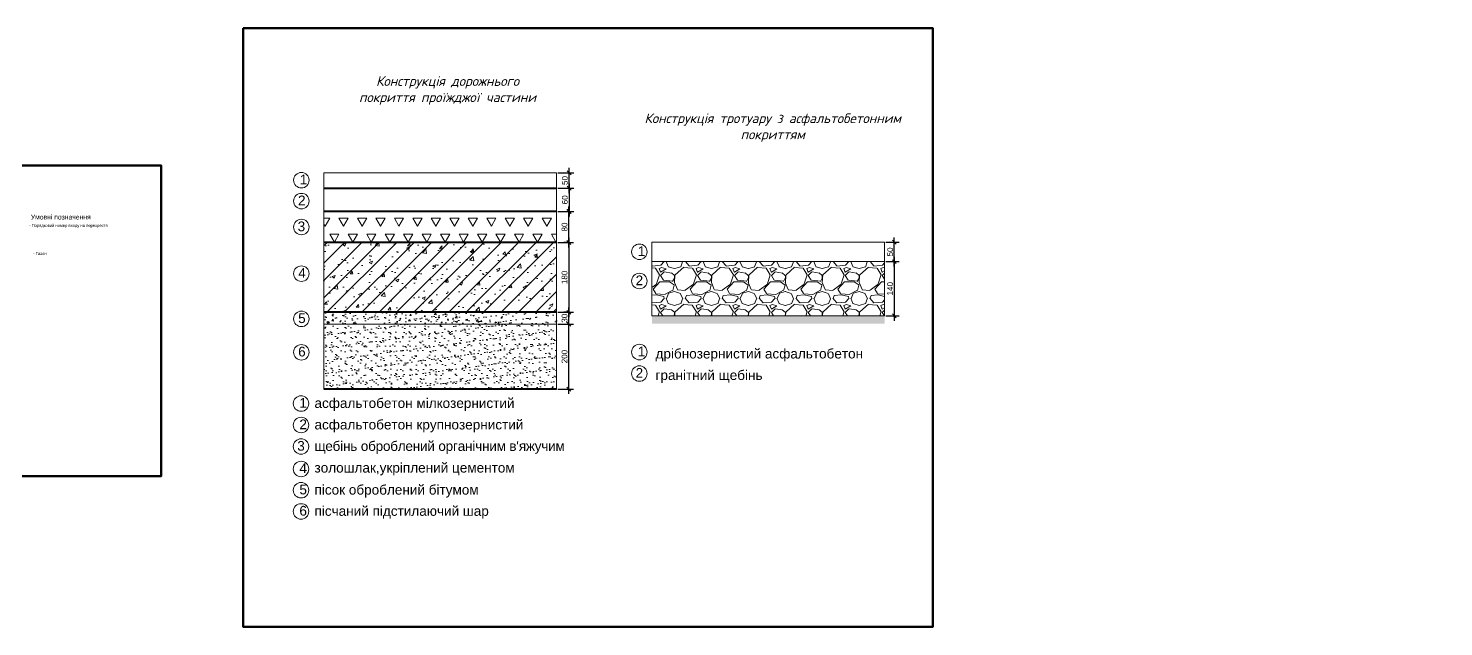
# Model space of a CAD drawing. Header units: millimetres. Extents: x -2123 to 33349, y -614 to 835.
# Drawn here: x 311 to 1040, y -269 to 39 of the extents above; entities that cross this region are included whole.
import ezdxf

# ---------------------------------------------------------------- set-up
doc = ezdxf.new("R2010")
doc.units = ezdxf.units.MM
doc.layers.get('0').update_dxf_attribs({"lineweight": 15})
doc.layers.add('Дор. Розм.', color=7, linetype='Continuous', lineweight=50)
doc.styles.get("Standard").update_dxf_attribs({"font": 'arial.ttf'})
doc.styles.add('профили', font='isocpeui.ttf')
doc.dimstyles.new('Копия ISO-25', dxfattribs={"dimtxt": 3, "dimasz": 2, "dimexe": 2.5, "dimexo": 0.625, "dimtad": 1, "dimlfac": 0.5, "dimzin": 12, "dimdsep": 46, "dimtxsty": 'Standard', "dimblk": 'OBLIQUE', "dimcen": 0, "dimdle": 2.5, "dimadec": 0, "dimazin": 0, "dimtfac": 1, "dimtmove": 1, "dimatfit": 3, "dimfxl": 1, "dimarcsym": 0})

# ---------------------------------------------------------------- blocks, each defined once
blk = doc.blocks.new('_Oblique')
at = {"color": 0, "linetype": 'ByBlock', "lineweight": -2}
blk.add_line((-0.5, -0.5), (0.5, 0.5), dxfattribs=at)
blk = doc.blocks.new('*D308')
at = {"color": 0, "lineweight": -2, "transparency": 16777216}
for p, q in [((583.6, -43.16), (591.92, -43.16)), ((589.42, -40.66), (589.42, -57.66)), ((583.6, -55.16), (591.92, -55.16))]:
    blk.add_line(p, q, dxfattribs=at)
at = {"layer": 'Defpoints', "color": 0, "transparency": 16777216}
for p in [(582.97, -43.16), (582.97, -55.16), (589.42, -55.16)]:
    blk.add_point(p, dxfattribs=at)
at = {"color": 0, "lineweight": -2, "transparency": 16777216, "xscale": 2, "yscale": 2, "zscale": 2}
for p, rotation in [((589.42, -43.16), 90), ((589.42, -55.16), 270)]:
    blk.add_blockref('_Oblique', p, dxfattribs=dict(at, rotation=rotation))
at = {"color": 0, "transparency": 16777216, "insert": (587.26, -49.16), "char_height": 3, "attachment_point": 5, "rotation": 90}
blk.add_mtext('60', dxfattribs=at)
blk = doc.blocks.new('*D309')
at = {"color": 0, "lineweight": -2, "transparency": 16777216}
for p, q in [((583.6, -35.17), (591.92, -35.17)), ((589.42, -45.66), (589.42, -32.67)), ((583.6, -43.16), (591.92, -43.16))]:
    blk.add_line(p, q, dxfattribs=at)
at = {"layer": 'Defpoints', "color": 0, "transparency": 16777216}
for p in [(582.97, -35.17), (589.42, -35.17), (582.97, -43.16)]:
    blk.add_point(p, dxfattribs=at)
at = {"color": 0, "lineweight": -2, "transparency": 16777216, "xscale": 2, "yscale": 2, "zscale": 2}
for p, rotation in [((589.42, -35.17), 90), ((589.42, -43.16), 270)]:
    blk.add_blockref('_Oblique', p, dxfattribs=dict(at, rotation=rotation))
at = {"color": 0, "transparency": 16777216, "insert": (587.26, -39.17), "char_height": 3, "attachment_point": 5, "rotation": 90}
blk.add_mtext('50', dxfattribs=at)
blk = doc.blocks.new('*D310')
at = {"color": 0, "lineweight": -2, "transparency": 16777216}
for p, q in [((583.6, -55.16), (591.74, -55.16)), ((589.24, -73.66), (589.24, -52.66)), ((583.6, -71.16), (591.74, -71.16))]:
    blk.add_line(p, q, dxfattribs=at)
at = {"layer": 'Defpoints', "color": 0, "transparency": 16777216}
for p in [(582.97, -55.16), (589.24, -55.16), (582.97, -71.16)]:
    blk.add_point(p, dxfattribs=at)
at = {"color": 0, "lineweight": -2, "transparency": 16777216, "xscale": 2, "yscale": 2, "zscale": 2}
for p, rotation in [((589.24, -55.16), 90), ((589.24, -71.16), 270)]:
    blk.add_blockref('_Oblique', p, dxfattribs=dict(at, rotation=rotation))
at = {"color": 0, "transparency": 16777216, "insert": (587.08, -63.16), "char_height": 3, "attachment_point": 5, "rotation": 90}
blk.add_mtext('80', dxfattribs=at)
blk = doc.blocks.new('*D311')
at = {"color": 0, "lineweight": -2, "transparency": 16777216}
for p, q in [((583.6, -107.16), (591.74, -107.16)), ((589.24, -115.78), (589.24, -104.66)), ((583.6, -113.28), (591.74, -113.28))]:
    blk.add_line(p, q, dxfattribs=at)
at = {"layer": 'Defpoints', "color": 0, "transparency": 16777216}
for p in [(582.97, -107.16), (589.24, -107.16), (582.97, -113.28)]:
    blk.add_point(p, dxfattribs=at)
at = {"color": 0, "lineweight": -2, "transparency": 16777216, "xscale": 2, "yscale": 2, "zscale": 2}
for p, rotation in [((589.24, -107.16), 90), ((589.24, -113.28), 270)]:
    blk.add_blockref('_Oblique', p, dxfattribs=dict(at, rotation=rotation))
at = {"color": 0, "transparency": 16777216, "insert": (587.08, -110.22), "char_height": 3, "attachment_point": 5, "rotation": 90}
blk.add_mtext('30', dxfattribs=at)
blk = doc.blocks.new('*D307')
at = {"color": 0, "lineweight": -2, "transparency": 16777216}
for p, q in [((588.62, -71.16), (586.74, -71.16)), ((589.24, -68.66), (589.24, -109.66)), ((588.62, -107.16), (586.74, -107.16))]:
    blk.add_line(p, q, dxfattribs=at)
at = {"layer": 'Defpoints', "color": 0, "transparency": 16777216}
for p in [(589.24, -71.16), (589.24, -107.16), (589.24, -107.16)]:
    blk.add_point(p, dxfattribs=at)
at = {"color": 0, "lineweight": -2, "transparency": 16777216, "xscale": 2, "yscale": 2, "zscale": 2}
for p, rotation in [((589.24, -71.16), 90), ((589.24, -107.16), 270)]:
    blk.add_blockref('_Oblique', p, dxfattribs=dict(at, rotation=rotation))
at = {"color": 0, "transparency": 16777216, "insert": (587.08, -89.16), "char_height": 3, "attachment_point": 5, "rotation": 90}
blk.add_mtext('180', dxfattribs=at)
blk = doc.blocks.new('*D312')
at = {"color": 0, "lineweight": -2, "transparency": 16777216}
for p, q in [((752.74, -71.02), (759.63, -71.02)), ((757.13, -83.52), (757.13, -68.52)), ((752.74, -81.02), (759.63, -81.02))]:
    blk.add_line(p, q, dxfattribs=at)
at = {"layer": 'Defpoints', "color": 0, "transparency": 16777216}
for p in [(752.12, -71.02), (757.13, -71.02), (752.12, -81.02)]:
    blk.add_point(p, dxfattribs=at)
at = {"color": 0, "lineweight": -2, "transparency": 16777216, "xscale": 2, "yscale": 2, "zscale": 2}
for p, rotation in [((757.13, -71.02), 90), ((757.13, -81.02), 270)]:
    blk.add_blockref('_Oblique', p, dxfattribs=dict(at, rotation=rotation))
at = {"color": 0, "transparency": 16777216, "insert": (754.98, -76.02), "char_height": 3, "attachment_point": 5, "rotation": 90}
blk.add_mtext('50', dxfattribs=at)
blk = doc.blocks.new('*D313')
at = {"color": 0, "lineweight": -2, "transparency": 16777216}
for p, q in [((757.13, -78.52), (757.13, -111.52)), ((752.74, -81.02), (759.63, -81.02)), ((752.74, -109.02), (759.63, -109.02))]:
    blk.add_line(p, q, dxfattribs=at)
at = {"layer": 'Defpoints', "color": 0, "transparency": 16777216}
for p in [(752.12, -81.02), (752.12, -109.02), (757.13, -109.02)]:
    blk.add_point(p, dxfattribs=at)
at = {"color": 0, "lineweight": -2, "transparency": 16777216, "xscale": 2, "yscale": 2, "zscale": 2}
for p, rotation in [((757.13, -81.02), 90), ((757.13, -109.02), 270)]:
    blk.add_blockref('_Oblique', p, dxfattribs=dict(at, rotation=rotation))
at = {"color": 0, "transparency": 16777216, "insert": (754.98, -95.02), "char_height": 3, "attachment_point": 5, "rotation": 90}
blk.add_mtext('140', dxfattribs=at)
blk = doc.blocks.new('*D314')
at = {"color": 0, "lineweight": -2, "transparency": 16777216}
for p, q in [((583.6, -113.28), (591.74, -113.28)), ((589.24, -149.28), (589.24, -110.78)), ((583.6, -146.78), (591.74, -146.78))]:
    blk.add_line(p, q, dxfattribs=at)
at = {"layer": 'Defpoints', "color": 0, "transparency": 16777216}
for p in [(582.97, -113.28), (589.24, -113.28), (582.97, -146.78)]:
    blk.add_point(p, dxfattribs=at)
at = {"color": 0, "lineweight": -2, "transparency": 16777216, "xscale": 2, "yscale": 2, "zscale": 2}
for p, rotation in [((589.24, -113.28), 90), ((589.24, -146.78), 270)]:
    blk.add_blockref('_Oblique', p, dxfattribs=dict(at, rotation=rotation))
at = {"color": 0, "transparency": 16777216, "insert": (587.08, -130.03), "char_height": 3, "attachment_point": 5, "rotation": 90}
blk.add_mtext('200', dxfattribs=at)

msp = doc.modelspace()

# ---------------------------------------------------------------- hatches: boundary and pattern name
h = msp.add_hatch()
h.set_pattern_fill('TRIANG', color=0, style=0)
h.set_pattern_definition([(60, (-98.3805, -293.76), (-4.7625, 8.24889), [4.7625, -4.7625]), (120, (-98.3805, -293.76), (-9.525, 1e-06), [4.7625, -4.7625]), (0, (-100.762, -289.636), (4.7625, 8.24889), [4.7625, -4.7625])])
h.paths.add_polyline_path([(582.974, -71.164), (582.974, -55.164), (462.974, -55.164), (462.974, -71.164)])
h = msp.add_hatch()
h.set_pattern_fill('AR-CONC', color=0, scale=0.09)
h.set_pattern_definition([(50, (373.343, -315.091), (16.3966, -1.4345), [1.7145, -18.8595]), (355, (373.343, -315.091), (-3.1719, 17.1951), [1.3716, -15.08765]), (100.4514, (374.71, -315.21), (13.2247, 15.7606), [1.4571, -16.0281]), (46.184, (373.343, -310.519), (24.3971, -3.7838), [2.5717, -28.2892]), (96.6356, (375.376, -310.834), (21.3664, 22.2684), [2.1857, -24.0422]), (351.184, (373.343, -310.52), (21.3664, 22.2684), [2.0574, -22.6314]), (21, (375.629, -311.662), (13.6453, -9.20387), [1.7145, -18.8595]), (326, (375.629, -311.662), (5.5622, 16.5769), [1.3716, -15.0876]), (71.4514, (376.766, -312.429), (19.2075, 7.37305), [1.4571, -16.0281]), (37.5, (373.343, -315.091), (0.27797, 7.60995), [0, -14.90472, 0, -15.3162, 0, -15.14475]), (7.5, (373.343, -315.091), (6.01377, 9.01625), [0, -8.73252, 0, -14.56182, 0, -5.77215]), (327.5, (368.245, -315.091), (12.20315, -0.51559), [0, -5.715, 0, -17.8308, 0, -23.6601]), (317.5, (365.959, -315.091), (13.33163, 2.2884), [0, -7.4295, 0, -11.84148, 0, -16.8021])])
h.paths.add_polyline_path([(582.974, -71.164), (462.974, -71.164), (462.974, -107.164), (582.974, -107.164)])
h = msp.add_hatch()
h.set_pattern_fill('ANSI31', color=0, scale=2)
h.set_pattern_definition([(45, (373.343, -315.091), (-4.49013, 4.49013), [])])
h.paths.add_polyline_path([(582.974, -71.164), (462.974, -71.164), (462.974, -107.164), (582.974, -107.164)])
h = msp.add_hatch()
h.set_pattern_fill('GRAVEL', color=0, scale=0.75, style=0)
h.set_pattern_definition([(228.0128, (-161.7337, -309.7102), (-152.4001295, -171.4502107), [2.5629, -253.72875]), (184.9697, (-163.4482, -311.6152), (228.6003698, 19.0498656), [4.39804, -435.405]), (132.5104, (-167.8297, -311.9962), (190.4998614, -209.5502047), [3.10112, -307.01025]), (267.2737, (-175.2592, -316.7587), (19.0499173, 380.9998774), [4.00504, -396.498]), (292.8337, (-175.4497, -320.7592), (-95.2502704, 228.60013), [3.92726, -388.7985]), (357.2737, (-173.9257, -324.3787), (-380.9998774, 19.0499173), [4.00504, -396.498]), (37.6942, (-169.92516, -324.5692), (-247.65015646, -190.4998302), [5.29645, -524.34825]), (72.2553, (-165.73416, -321.3307), (133.35026674, 419.10012155), [5.0004, -495.03975]), (121.4296, (-164.2102, -316.5682), (-152.4000393, 247.6497087), [4.0186, -397.84125]), (175.2364, (-166.3057, -313.1392), (209.5498354, -19.0498212), [4.58785, -224.80425]), (222.3974, (-170.87766, -312.7582), (-228.60000688, -209.54972738), [5.93309, -587.376]), (138.8141, (-156.3997, -316.9492), (-133.349915, 114.2998242), [2.02504, -200.4795]), (171.4692, (-157.9237, -315.6157), (247.649622, -38.100096), [3.85261, -381.4095]), (225, (-161.734, -315.044), (-4e-15, -19.04999), [2.69407, -24.24667]), (203.1986, (-163.0672, -312.7582), (95.250321, 38.100167), [1.4508, -143.6295]), (291.8014, (-164.4007, -313.3297), (-19.050013, 57.150037), [2.05174, -100.536]), (30.9638, (-163.6387, -315.2347), (57.14994, 38.10003), [3.3324, -107.74725]), (161.5651, (-160.781, -313.52), (38.100017, -19.04997), [2.40965, -57.83175]), (16.3895, (-175.4497, -313.3297), (190.5001051, 57.1498811), [3.37566, -334.191]), (70.3462, (-172.2112, -312.3772), (-76.1997877, -209.5497037), [2.832, -280.3665]), (293.1986, (-160.7812, -309.7102), (-38.100167, 95.250321), [2.9016, -142.179]), (343.6105, (-159.6382, -312.3772), (-190.5001051, 57.1498811), [3.37566, -334.191]), (339.444, (-175.4497, -325.1407), (-95.250118, 38.099954), [3.25526, -159.50775]), (294.7751, (-172.4017, -326.2837), (-95.249778, 209.5499027), [2.72754, -270.027]), (66.8014, (-160.5907, -328.7602), (38.100167, 95.250321), [2.9016, -142.179]), (17.354, (-159.4477, -326.0932), (-247.6500134, -76.199885), [3.19337, -316.143]), (69.444, (-169.9252, -328.7602), (-38.099954, -95.250118), [1.62763, -161.136]), (101.3099, (-161.7337, -328.76), (-19.049906, 76.199756), [0.97136, -96.165]), (165.9638, (-161.924, -327.8077), (57.15004, -19.049967), [3.92726, -74.61787]), (186.009, (-165.7342, -326.8552), (190.4997191, 19.0499555), [3.6395, -360.3105]), (303.6901, (-163.6387, -316.949), (-19.050007, 38.099963), [2.74743, -65.93835]), (353.1572, (-162.11466, -319.2352), (323.8501339, -38.10017064), [4.79668, -474.87]), (60.9454, (-157.3522, -319.8067), (-76.1998227, -133.349682), [1.9613, -194.1705]), (90, (-156.4, -318.092), (-19.05, 19.05), [1.143, -17.907]), (120.2564, (-166.1152, -326.2837), (76.1998385, -133.3499327), [2.6465, -262.00425]), (48.0128, (-167.4487, -323.9977), (152.4001295, 171.4502107), [5.12582, -251.166]), (0, (-164.02, -320.188), (19.05, 19.05), [4.953, -14.097]), (325.3048, (-159.0667, -320.1877), (-190.49967, 133.3500127), [3.01207, -298.19475]), (254.0546, (-156.5902, -321.9022), (-19.0500486, -76.2001815), [2.77372, -135.91275]), (207.646, (-157.3522, -324.5692), (-361.9498729, -190.5001198), [4.5161, -447.09375]), (175.4261, (-161.35266, -326.6647), (-247.65005704, 19.04990783), [4.77772, -472.9935]), (175.4261, (-161.35266, -326.6647), (-247.65005704, 19.04990783), [4.77772, -472.9935])])
h.paths.add_polyline_path([(752.118, -109.024), (752.118, -81.024), (632.118, -81.024), (632.118, -109.024)])
h = msp.add_hatch()
h.set_pattern_fill('AR-CONC', color=0, scale=0.04)
h.set_pattern_definition([(50, (373.343, -315.091), (7.28739, -0.63756), [0.762, -8.382]), (355, (373.343, -315.091), (-1.40974, 7.64227), [0.6096, -6.70562]), (100.4514, (373.95, -315.144), (5.87765, 7.00471), [0.6476, -7.12361]), (46.1842, (373.343, -313.059), (10.84316, -1.6817), [1.143, -12.573]), (96.6356, (374.247, -313.199), (9.49617, 9.89704), [0.9714, -10.68542]), (351.184, (373.343, -313.059), (9.49617, 9.89704), [0.9144, -10.0584]), (21, (374.359, -313.567), (6.06458, -4.09061), [0.762, -8.382]), (326, (374.359, -313.567), (2.47208, 7.36752), [0.6096, -6.7056]), (71.4514, (374.8644, -313.908), (8.53666, 3.27691), [0.6476, -7.1236]), (37.5, (373.343, -315.091), (0.123544, 3.382202), [0, -6.62432, 0, -6.8072, 0, -6.731]), (7.5, (373.343, -315.091), (2.672787, 4.007223), [0, -3.88112, 0, -6.47192, 0, -2.5654]), (327.5, (371.0773, -315.091), (5.423624, -0.22915), [0, -2.54, 0, -7.9248, 0, -10.5156]), (317.5, (370.0613, -315.091), (5.92517, 1.01706), [0, -3.302, 0, -5.26288, 0, -7.4676])])
h.paths.add_polyline_path([(582.974, -107.164), (462.974, -107.164), (462.974, -113.283), (582.974, -113.283)])
h = msp.add_hatch()
h.set_pattern_fill('EARTH', color=0, scale=0.25, style=0)
h.set_pattern_definition([(0, (-175.4497, -328.7602), (1.5875, 1.5875), [1.5875, -1.5875]), (0, (-175.4497, -328.1649), (1.5875, 1.5875), [1.5875, -1.5875]), (0, (-175.4497, -327.5696), (1.5875, 1.5875), [1.5875, -1.5875]), (90, (-175.2512, -327.3711), (-1.5875, 1.5875), [1.5875, -1.5875]), (90, (-174.6559, -327.3711), (-1.5875, 1.5875), [1.5875, -1.5875]), (90, (-174.0606, -327.3711), (-1.5875, 1.5875), [1.5875, -1.5875])])
h.paths.add_polyline_path([(752.118, -109.024), (632.118, -109.024), (632.118, -113.024), (752.118, -113.024)])
h = msp.add_hatch()
h.set_pattern_fill('AR-SAND', color=0, scale=0.1)
h.set_pattern_definition([(37.5, (373.343, -315.091), (-0.160003, 4.89413), [0, -3.8608, 0, -4.318, 0, -4.1275]), (7.5, (373.343, -315.091), (4.49523, 7.16825), [0, -2.0828, 0, -3.4798, 0, -1.3335]), (327.5, (370.2188, -315.091), (7.909924, 0.01437), [0, -1.27, 0, -4.572, 0, -5.969]), (317.5, (370.219, -315.091), (7.63556, 2.2293), [0, -0.635, 0, -2.9972, 0, -3.429])])
h.paths.add_polyline_path([(582.974, -113.283), (462.974, -113.283), (462.974, -146.782), (582.974, -146.782)])

# ---------------------------------------------------------------- linework, layer by layer
at = {"color": 0}
for p, q in [((462.974, -43.164), (462.974, -35.171)), ((462.974, -35.171), (582.974, -35.171)), ((582.974, -43.164), (582.974, -35.171)), ((462.974, -146.782), (462.974, -43.164)), ((582.974, -43.164), (582.974, -55.164)), ((582.974, -55.164), (582.974, -71.164)), ((582.974, -71.164), (582.974, -107.164)), ((632.118, -71.024), (752.118, -71.024)), ((632.118, -109.024), (632.118, -71.024)), ((752.118, -71.024), (752.118, -81.024)), ((752.118, -81.024), (632.118, -81.024)), ((752.118, -81.024), (752.118, -109.024)), ((462.974, -113.283), (462.974, -107.164)), ((582.974, -107.164), (582.974, -146.782)), ((752.118, -109.024), (632.118, -109.024)), ((462.974, -113.283), (582.974, -113.283))]:
    msp.add_line(p, q, dxfattribs=at)
at = {"color": 0, "lineweight": 40}
for p, q in [((462.974, -43.164), (582.974, -43.164)), ((582.974, -55.164), (462.974, -55.164)), ((582.974, -71.164), (462.974, -71.164)), ((582.974, -107.164), (462.974, -107.164)), ((582.974, -146.782), (462.974, -146.782))]:
    msp.add_line(p, q, dxfattribs=at)
at = {"color": 0}
for centre in [(451.371, -39.013), (451.371, -49.789), (451.371, -63.179), (625.682, -75.953), (451.371, -87.213), (625.682, -91.039), (451.371, -110.565), (451.371, -127.8), (625.682, -127.696), (625.682, -138.782), (451.175, -154.248), (451.175, -165.334), (451.175, -176.421), (451.175, -188.015), (451.175, -198.963), (451.175, -209.911)]:
    msp.add_circle(centre, 4, dxfattribs=at)
at = {"layer": 'Дор. Розм.'}
for points in [[(421.309, 39.372), (777.035, 39.372), (777.035, -269.395), (421.309, -269.395)], [(183.654, -31.509), (379.066, -31.509), (379.066, -191.637), (183.654, -191.637)]]:
    msp.add_lwpolyline(points, close=True, dxfattribs=at)

# ---------------------------------------------------------------- texts
at = {"color": 0, "char_height": 5, "attachment_point": 2, "style": 'профили'}
for s, insert, width in [('Конструкція дорожнього покриття проїжджої частини', (526.737, 14.64), 98.36665), ('Конструкція тротуару з асфальтобетонним покриттям', (694.453, -4.552), 139.74949)]:
    msp.add_mtext(s, dxfattribs=dict(at, insert=insert, width=width))
at = {"color": 0}
for s, insert, char_height, width, attachment_point in [('1', (450.539, -36.169), 5, 1.38618, 1), ('2', (449.632, -46.945), 5, 1.38618, 1), ('Умовні позначення', (327.269, -58.045), 2.5, 58.15794, 5), ('- Порядковий номер входу на перехрестя', (331.227, -62.61), 1.5, 57.43699, 5), ('3', (449.428, -60.335), 5, 1.38618, 1), ('- Газон', (316.519, -76.873), 1.5, 11.62917, 5), ('1', (624.85, -73.109), 5, 1.38618, 1), ('4', (449.789, -84.369), 5, 1.38618, 1), ('2', (623.739, -88.195), 5, 1.38618, 1), ('5', (449.704, -107.721), 5, 1.38618, 1), ('6', (449.704, -124.956), 5, 1.38618, 1), ('1', (624.85, -124.852), 5, 1.38618, 1), ('дрібнозернистий асфальтобетон', (633.998, -125.992), 5, 122.6217, 1), ('2', (623.739, -135.938), 5, 1.38618, 1), ('гранітний щебінь', (633.998, -137.078), 5, 63.80882, 1), ('1', (450.343, -151.404), 5, 1.38618, 1), ('асфальтобетон мілкозернистий', (458.126, -151.518), 5, 111.70526, 1), ('2', (450.343, -162.49), 5, 1.38618, 1), ('асфальтобетон крупнозернистий', (458.126, -162.604), 5, 111.70526, 1), ('3', (449.232, -173.576), 5, 1.38618, 1), ("{\\T0.97;щебінь оброблений органічним в'яжучим}", (458.126, -173.691), 5, 174.37079, 1), ('4', (450.343, -185.171), 5, 1.38618, 1), ('золошлак,укріплений цементом', (458.126, -184.857), 5, 149.6088, 1), ('5', (450.343, -196.119), 5, 1.38618, 1), ('пісок оброблений бітумом', (458.126, -196.233), 5, 151.6857, 1), ('6', (450.343, -207.067), 5, 1.38618, 1), ('пісчаний підстилаючий шар', (458.126, -207.181), 5, 151.6857, 1)]:
    msp.add_mtext(s, dxfattribs=dict(at, insert=insert, char_height=char_height, width=width, attachment_point=attachment_point))

# ---------------------------------------------------------------- dimensions: what is measured, and where the dimension line sits
for base, p1, p2, text, picture, middle in [((589.416, -35.171), (582.974, -43.164), (582.974, -35.171), '50', '*D309', (587.259, -39.168)), ((589.416, -55.164), (582.974, -43.164), (582.974, -55.164), '60', '*D308', (587.259, -49.164)), ((589.242, -55.164), (582.974, -71.164), (582.974, -55.164), '80', '*D310', (587.085, -63.164)), ((589.242, -107.164), (589.242, -71.164), (589.242, -107.164), '180', '*D307', (587.085, -89.164)), ((757.134, -109.024), (752.118, -81.024), (752.118, -109.024), '140', '*D313', (754.978, -95.024)), ((589.242, -107.164), (582.974, -113.283), (582.974, -107.164), '30', '*D311', (587.084, -110.224))]:
    dim = msp.add_linear_dim(base=base, p1=p1, p2=p2, angle=90, text=text, dimstyle='Копия ISO-25', dxfattribs=at)
    dim.commit()
    dim.dimension.update_dxf_attribs({"geometry": picture, "text_midpoint": middle})
dim = msp.add_linear_dim(base=(757.134, -71.024), p1=(752.118, -81.024), p2=(752.118, -71.024), angle=90, text='50', dimstyle='Копия ISO-25', dxfattribs=at)
dim.commit()
dim.dimension.update_dxf_attribs({"geometry": '*D312', "text_midpoint": (757.134, -76.024), "dimtype": 160})
dim = msp.add_aligned_dim(p1=(582.974, -146.782), p2=(582.974, -113.283), distance=-6.268, text='200', dimstyle='Копия ISO-25', dxfattribs=at)
dim.commit()
dim.dimension.update_dxf_attribs({"geometry": '*D314', "text_midpoint": (587.085, -130.033)})

doc.saveas('drawing.dxf')
